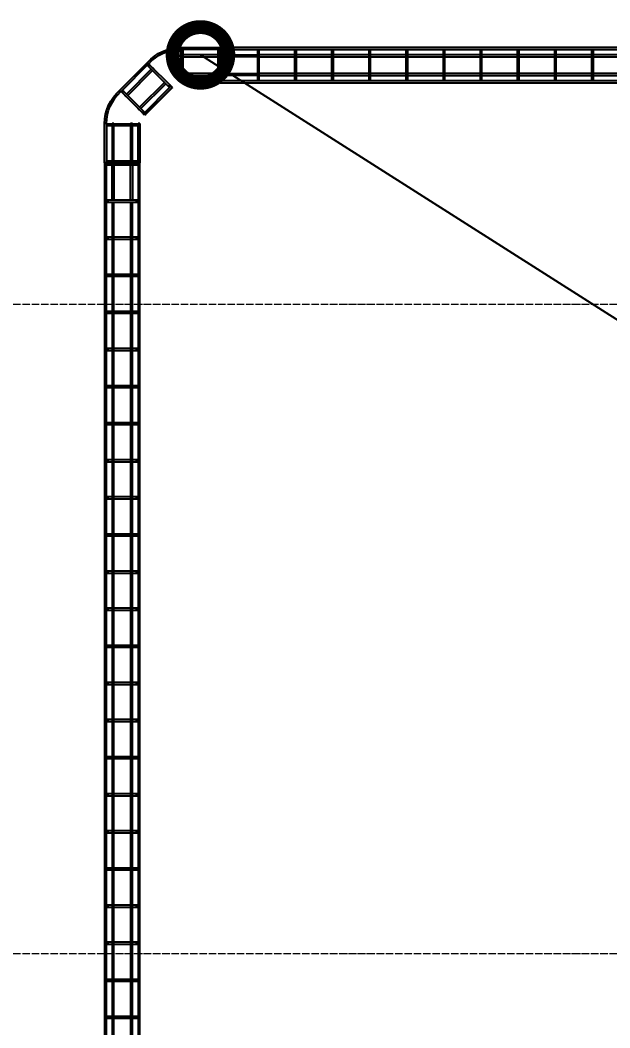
# Model space of a CAD drawing. Header units: millimetres. Extents: x 0 to 351840, y -132678 to 32417.
# Drawn here: x 325347 to 326935, y 9385 to 12101 of the extents above; entities that cross this region are included whole.
import ezdxf
from ezdxf import colors
from ezdxf.entities.mleader import LeaderData, LeaderLine
from ezdxf.math import Vec2, Vec3

# ---------------------------------------------------------------- set-up
doc = ezdxf.new("R2010")
doc.units = ezdxf.units.MM
doc.linetypes.add('BI_линия_сетки', pattern=[25, 20, -2.5, 0, -2.5])
doc.layers.add('E-CABL-TRAY-IDEN', color=7, linetype='Continuous', lineweight=9)
doc.layers.add('Оси', color=7, linetype='Continuous', lineweight=9)
doc.styles.add('новый', font='Шрифт GOST2304A.ttf', dxfattribs={"width": 0.8, "height": 250})

# ---------------------------------------------------------------- blocks, each defined once
blk = doc.blocks.new('Подоснова подвал')
at = {"layer": 'Оси', "color": 9, "linetype": 'BI_линия_сетки'}
for p, q in [((-805.2, 15459.4), (56347.2, 15459.4)), ((-805.2, 13709.4), (56347.2, 13709.4))]:
    blk.add_line(p, q, dxfattribs=at)
blk = doc.blocks.new('*U47')
at = {"color": 0, "linetype": 'ByBlock', "lineweight": -2}
for p, q in [((190, 47.5), (187, 47.5)), ((3864.3, 47.5), (187, 47.5)), ((187, 42.5), (187, 47.5)), ((187, 42.5), (190, 42.5)), ((187, 22.5), (187, 27.5)), ((187.5, 42.5), (187.5, 41.5)), ((187.5, 41.5), (187.5, 40)), ((187.5, 40), (187.5, 37.5)), ((187.5, 37.5), (187.5, -37.5)), ((289.8, 47.5), (190, 47.5)), ((190, 42.5), (289.8, 42.5)), ((192.5, 41.5), (192.5, 42.5)), ((192.5, 40), (192.5, 41.5)), ((192.5, 37.5), (192.5, 40)), ((192.5, -37.5), (192.5, 37.5)), ((192.5, 27.5), (287.3, 27.5)), ((287.3, 42.5), (3864.3, 42.5)), ((287.3, 42.5), (287.3, 41.5)), ((287.3, 41.5), (287.3, 40)), ((287.3, 40), (287.3, 37.5)), ((287.3, 37.5), (287.3, -37.5)), ((292.3, 41.5), (292.3, 42.5)), ((292.3, 40), (292.3, 41.5)), ((292.3, 37.5), (292.3, 40)), ((292.3, -37.5), (292.3, 37.5)), ((3864.3, 27.5), (292.3, 27.5)), ((387.3, 42.5), (387.3, 41.5)), ((387.3, 41.5), (387.3, 40)), ((387.3, 40), (387.3, 37.5)), ((387.3, 37.5), (387.3, -37.5)), ((392.3, 41.5), (392.3, 42.5)), ((392.3, 40), (392.3, 41.5)), ((392.3, 37.5), (392.3, 40)), ((392.3, -37.5), (392.3, 37.5)), ((487.3, 42.5), (487.3, 41.5)), ((487.3, 41.5), (487.3, 40)), ((487.3, 40), (487.3, 37.5)), ((487.3, 37.5), (487.3, -37.5)), ((492.3, 41.5), (492.3, 42.5)), ((492.3, 40), (492.3, 41.5)), ((492.3, 37.5), (492.3, 40)), ((492.3, -37.5), (492.3, 37.5)), ((587.3, 42.5), (587.3, 41.5)), ((587.3, 41.5), (587.3, 40)), ((587.3, 40), (587.3, 37.5)), ((587.3, 37.5), (587.3, -37.5)), ((592.3, 41.5), (592.3, 42.5)), ((592.3, 40), (592.3, 41.5)), ((592.3, 37.5), (592.3, 40)), ((592.3, -37.5), (592.3, 37.5)), ((687.3, 42.5), (687.3, 41.5)), ((687.3, 41.5), (687.3, 40)), ((687.3, 40), (687.3, 37.5)), ((687.3, 37.5), (687.3, -37.5)), ((692.3, 41.5), (692.3, 42.5)), ((692.3, 40), (692.3, 41.5)), ((692.3, 37.5), (692.3, 40)), ((692.3, -37.5), (692.3, 37.5)), ((787.3, 42.5), (787.3, 41.5)), ((787.3, 41.5), (787.3, 40)), ((787.3, 40), (787.3, 37.5)), ((787.3, 37.5), (787.3, -37.5)), ((792.3, 41.5), (792.3, 42.5)), ((792.3, 40), (792.3, 41.5)), ((792.3, 37.5), (792.3, 40)), ((792.3, -37.5), (792.3, 37.5)), ((887.3, 42.5), (887.3, 41.5)), ((887.3, 41.5), (887.3, 40)), ((887.3, 40), (887.3, 37.5)), ((887.3, 37.5), (887.3, -37.5)), ((892.3, 41.5), (892.3, 42.5)), ((892.3, 40), (892.3, 41.5)), ((892.3, 37.5), (892.3, 40)), ((892.3, -37.5), (892.3, 37.5)), ((987.3, 42.5), (987.3, 41.5)), ((987.3, 41.5), (987.3, 40)), ((987.3, 40), (987.3, 37.5)), ((987.3, 37.5), (987.3, -37.5)), ((992.3, 41.5), (992.3, 42.5)), ((992.3, 40), (992.3, 41.5)), ((992.3, 37.5), (992.3, 40)), ((992.3, -37.5), (992.3, 37.5)), ((1087.3, 42.5), (1087.3, 41.5)), ((1087.3, 41.5), (1087.3, 40)), ((1087.3, 40), (1087.3, 37.5)), ((1087.3, 37.5), (1087.3, -37.5)), ((1092.3, 41.5), (1092.3, 42.5)), ((1092.3, 40), (1092.3, 41.5)), ((1092.3, 37.5), (1092.3, 40)), ((1092.3, -37.5), (1092.3, 37.5)), ((1187.3, 42.5), (1187.3, 41.5)), ((1187.3, 41.5), (1187.3, 40)), ((1187.3, 40), (1187.3, 37.5)), ((1187.3, 37.5), (1187.3, -37.5)), ((1192.3, 41.5), (1192.3, 42.5)), ((1192.3, 40), (1192.3, 41.5)), ((1192.3, 37.5), (1192.3, 40)), ((1192.3, -37.5), (1192.3, 37.5)), ((1287.3, 42.5), (1287.3, 41.5)), ((1287.3, 41.5), (1287.3, 40)), ((1287.3, 40), (1287.3, 37.5)), ((1287.3, 37.5), (1287.3, -37.5)), ((1292.3, 41.5), (1292.3, 42.5)), ((1292.3, 40), (1292.3, 41.5)), ((1292.3, 37.5), (1292.3, 40)), ((1292.3, -37.5), (1292.3, 37.5)), ((1387.3, 42.5), (1387.3, 41.5)), ((1387.3, 41.5), (1387.3, 40)), ((1387.3, 40), (1387.3, 37.5)), ((1387.3, 37.5), (1387.3, -37.5)), ((1392.3, 41.5), (1392.3, 42.5)), ((1392.3, 40), (1392.3, 41.5)), ((1392.3, 37.5), (1392.3, 40)), ((1392.3, -37.5), (1392.3, 37.5)), ((1487.3, 42.5), (1487.3, 41.5)), ((1487.3, 41.5), (1487.3, 40)), ((1487.3, 40), (1487.3, 37.5)), ((1487.3, 37.5), (1487.3, -37.5)), ((1492.3, 41.5), (1492.3, 42.5)), ((1492.3, 40), (1492.3, 41.5)), ((1492.3, 37.5), (1492.3, 40)), ((1492.3, -37.5), (1492.3, 37.5)), ((1587.3, 42.5), (1587.3, 41.5)), ((1587.3, 41.5), (1587.3, 40)), ((1587.3, 40), (1587.3, 37.5)), ((1587.3, 37.5), (1587.3, -37.5)), ((1592.3, 41.5), (1592.3, 42.5)), ((1592.3, 40), (1592.3, 41.5)), ((1592.3, 37.5), (1592.3, 40)), ((1592.3, -37.5), (1592.3, 37.5)), ((1687.3, 42.5), (1687.3, 41.5)), ((1687.3, 41.5), (1687.3, 40)), ((1687.3, 40), (1687.3, 37.5)), ((1687.3, 37.5), (1687.3, -37.5)), ((1692.3, 41.5), (1692.3, 42.5)), ((1692.3, 40), (1692.3, 41.5)), ((1692.3, 37.5), (1692.3, 40)), ((1692.3, -37.5), (1692.3, 37.5)), ((1787.3, 42.5), (1787.3, 41.5)), ((1787.3, 41.5), (1787.3, 40)), ((1787.3, 40), (1787.3, 37.5)), ((1787.3, 37.5), (1787.3, -37.5)), ((1792.3, 41.5), (1792.3, 42.5)), ((1792.3, 40), (1792.3, 41.5)), ((1792.3, 37.5), (1792.3, 40)), ((1792.3, -37.5), (1792.3, 37.5)), ((1887.3, 42.5), (1887.3, 41.5)), ((1887.3, 41.5), (1887.3, 40)), ((1887.3, 40), (1887.3, 37.5)), ((1887.3, 37.5), (1887.3, -37.5)), ((1892.3, 41.5), (1892.3, 42.5)), ((1892.3, 40), (1892.3, 41.5)), ((1892.3, 37.5), (1892.3, 40)), ((1892.3, -37.5), (1892.3, 37.5)), ((1987.3, 42.5), (1987.3, 41.5)), ((1987.3, 41.5), (1987.3, 40)), ((1987.3, 40), (1987.3, 37.5)), ((1987.3, 37.5), (1987.3, -37.5)), ((1992.3, 41.5), (1992.3, 42.5)), ((1992.3, 40), (1992.3, 41.5)), ((1992.3, 37.5), (1992.3, 40)), ((1992.3, -37.5), (1992.3, 37.5)), ((2087.3, 42.5), (2087.3, 41.5)), ((2087.3, 41.5), (2087.3, 40)), ((2087.3, 40), (2087.3, 37.5)), ((2087.3, 37.5), (2087.3, -37.5)), ((2092.3, 41.5), (2092.3, 42.5)), ((2092.3, 40), (2092.3, 41.5)), ((2092.3, 37.5), (2092.3, 40)), ((2092.3, -37.5), (2092.3, 37.5)), ((2187.3, 42.5), (2187.3, 41.5)), ((2187.3, 41.5), (2187.3, 40)), ((2187.3, 40), (2187.3, 37.5)), ((2187.3, 37.5), (2187.3, -37.5)), ((2192.3, 41.5), (2192.3, 42.5)), ((2192.3, 40), (2192.3, 41.5)), ((2192.3, 37.5), (2192.3, 40)), ((2192.3, -37.5), (2192.3, 37.5)), ((2287.3, 42.5), (2287.3, 41.5)), ((2287.3, 41.5), (2287.3, 40)), ((2287.3, 40), (2287.3, 37.5)), ((2287.3, 37.5), (2287.3, -37.5)), ((2292.3, 41.5), (2292.3, 42.5)), ((2292.3, 40), (2292.3, 41.5)), ((2292.3, 37.5), (2292.3, 40)), ((2292.3, -37.5), (2292.3, 37.5)), ((2387.3, 42.5), (2387.3, 41.5)), ((2387.3, 41.5), (2387.3, 40)), ((2387.3, 40), (2387.3, 37.5)), ((2387.3, 37.5), (2387.3, -37.5)), ((2392.3, 41.5), (2392.3, 42.5)), ((2392.3, 40), (2392.3, 41.5)), ((2392.3, 37.5), (2392.3, 40)), ((2392.3, -37.5), (2392.3, 37.5)), ((2487.3, 42.5), (2487.3, 41.5)), ((2487.3, 41.5), (2487.3, 40)), ((2487.3, 40), (2487.3, 37.5)), ((2487.3, 37.5), (2487.3, -37.5)), ((2492.3, 41.5), (2492.3, 42.5)), ((2492.3, 40), (2492.3, 41.5)), ((2492.3, 37.5), (2492.3, 40)), ((2492.3, -37.5), (2492.3, 37.5)), ((287.3, 22.5), (192.5, 22.5)), ((292.3, 22.5), (3864.3, 22.5)), ((187.5, -22.5), (187, -22.5)), ((187, -27.5), (187, -22.5)), ((192.5, -22.5), (287.3, -22.5)), ((3864.3, -22.5), (292.3, -22.5)), ((187, -27.5), (187.5, -27.5)), ((190, -42.5), (187, -42.5)), ((187, -47.5), (187, -42.5)), ((187, -47.5), (3864.3, -47.5)), ((187, -47.5), (190, -47.5)), ((187.5, -37.5), (187.5, -40)), ((187.5, -40), (187.5, -41.5)), ((187.5, -41.5), (187.5, -42.5)), ((289.8, -42.5), (190, -42.5)), ((190, -47.5), (289.8, -47.5)), ((287.3, -27.5), (192.5, -27.5)), ((192.5, -40), (192.5, -37.5)), ((192.5, -41.5), (192.5, -40)), ((192.5, -42.5), (192.5, -41.5)), ((287.3, -37.5), (287.3, -40)), ((287.3, -40), (287.3, -41.5)), ((287.3, -41.5), (287.3, -42.5)), ((3864.3, -42.5), (287.3, -42.5)), ((292.3, -27.5), (3864.3, -27.5)), ((292.3, -40), (292.3, -37.5)), ((292.3, -41.5), (292.3, -40)), ((292.3, -42.5), (292.3, -41.5)), ((387.3, -37.5), (387.3, -40)), ((387.3, -40), (387.3, -41.5)), ((387.3, -41.5), (387.3, -42.5)), ((392.3, -40), (392.3, -37.5)), ((392.3, -41.5), (392.3, -40)), ((392.3, -42.5), (392.3, -41.5)), ((487.3, -37.5), (487.3, -40)), ((487.3, -40), (487.3, -41.5)), ((487.3, -41.5), (487.3, -42.5)), ((492.3, -40), (492.3, -37.5)), ((492.3, -41.5), (492.3, -40)), ((492.3, -42.5), (492.3, -41.5)), ((587.3, -37.5), (587.3, -40)), ((587.3, -40), (587.3, -41.5)), ((587.3, -41.5), (587.3, -42.5)), ((592.3, -40), (592.3, -37.5)), ((592.3, -41.5), (592.3, -40)), ((592.3, -42.5), (592.3, -41.5)), ((687.3, -37.5), (687.3, -40)), ((687.3, -40), (687.3, -41.5)), ((687.3, -41.5), (687.3, -42.5)), ((692.3, -40), (692.3, -37.5)), ((692.3, -41.5), (692.3, -40)), ((692.3, -42.5), (692.3, -41.5)), ((787.3, -37.5), (787.3, -40)), ((787.3, -40), (787.3, -41.5)), ((787.3, -41.5), (787.3, -42.5)), ((792.3, -40), (792.3, -37.5)), ((792.3, -41.5), (792.3, -40)), ((792.3, -42.5), (792.3, -41.5)), ((887.3, -37.5), (887.3, -40)), ((887.3, -40), (887.3, -41.5)), ((887.3, -41.5), (887.3, -42.5)), ((892.3, -40), (892.3, -37.5)), ((892.3, -41.5), (892.3, -40)), ((892.3, -42.5), (892.3, -41.5)), ((987.3, -37.5), (987.3, -40)), ((987.3, -40), (987.3, -41.5)), ((987.3, -41.5), (987.3, -42.5)), ((992.3, -40), (992.3, -37.5)), ((992.3, -41.5), (992.3, -40)), ((992.3, -42.5), (992.3, -41.5)), ((1087.3, -37.5), (1087.3, -40)), ((1087.3, -40), (1087.3, -41.5)), ((1087.3, -41.5), (1087.3, -42.5)), ((1092.3, -40), (1092.3, -37.5)), ((1092.3, -41.5), (1092.3, -40)), ((1092.3, -42.5), (1092.3, -41.5)), ((1187.3, -37.5), (1187.3, -40)), ((1187.3, -40), (1187.3, -41.5)), ((1187.3, -41.5), (1187.3, -42.5)), ((1192.3, -40), (1192.3, -37.5)), ((1192.3, -41.5), (1192.3, -40)), ((1192.3, -42.5), (1192.3, -41.5)), ((1287.3, -37.5), (1287.3, -40)), ((1287.3, -40), (1287.3, -41.5)), ((1287.3, -41.5), (1287.3, -42.5)), ((1292.3, -40), (1292.3, -37.5)), ((1292.3, -41.5), (1292.3, -40)), ((1292.3, -42.5), (1292.3, -41.5)), ((1387.3, -37.5), (1387.3, -40)), ((1387.3, -40), (1387.3, -41.5)), ((1387.3, -41.5), (1387.3, -42.5)), ((1392.3, -40), (1392.3, -37.5)), ((1392.3, -41.5), (1392.3, -40)), ((1392.3, -42.5), (1392.3, -41.5)), ((1487.3, -37.5), (1487.3, -40)), ((1487.3, -40), (1487.3, -41.5)), ((1487.3, -41.5), (1487.3, -42.5)), ((1492.3, -40), (1492.3, -37.5)), ((1492.3, -41.5), (1492.3, -40)), ((1492.3, -42.5), (1492.3, -41.5)), ((1587.3, -37.5), (1587.3, -40)), ((1587.3, -40), (1587.3, -41.5)), ((1587.3, -41.5), (1587.3, -42.5)), ((1592.3, -40), (1592.3, -37.5)), ((1592.3, -41.5), (1592.3, -40)), ((1592.3, -42.5), (1592.3, -41.5)), ((1687.3, -37.5), (1687.3, -40)), ((1687.3, -40), (1687.3, -41.5)), ((1687.3, -41.5), (1687.3, -42.5)), ((1692.3, -40), (1692.3, -37.5)), ((1692.3, -41.5), (1692.3, -40)), ((1692.3, -42.5), (1692.3, -41.5)), ((1787.3, -37.5), (1787.3, -40)), ((1787.3, -40), (1787.3, -41.5)), ((1787.3, -41.5), (1787.3, -42.5)), ((1792.3, -40), (1792.3, -37.5)), ((1792.3, -41.5), (1792.3, -40)), ((1792.3, -42.5), (1792.3, -41.5)), ((1887.3, -37.5), (1887.3, -40)), ((1887.3, -40), (1887.3, -41.5)), ((1887.3, -41.5), (1887.3, -42.5)), ((1892.3, -40), (1892.3, -37.5)), ((1892.3, -41.5), (1892.3, -40)), ((1892.3, -42.5), (1892.3, -41.5)), ((1987.3, -37.5), (1987.3, -40)), ((1987.3, -40), (1987.3, -41.5)), ((1987.3, -41.5), (1987.3, -42.5)), ((1992.3, -40), (1992.3, -37.5)), ((1992.3, -41.5), (1992.3, -40)), ((1992.3, -42.5), (1992.3, -41.5)), ((2087.3, -37.5), (2087.3, -40)), ((2087.3, -40), (2087.3, -41.5)), ((2087.3, -41.5), (2087.3, -42.5)), ((2092.3, -40), (2092.3, -37.5)), ((2092.3, -41.5), (2092.3, -40)), ((2092.3, -42.5), (2092.3, -41.5)), ((2187.3, -37.5), (2187.3, -40)), ((2187.3, -40), (2187.3, -41.5)), ((2187.3, -41.5), (2187.3, -42.5)), ((2192.3, -40), (2192.3, -37.5)), ((2192.3, -41.5), (2192.3, -40)), ((2192.3, -42.5), (2192.3, -41.5)), ((2287.3, -37.5), (2287.3, -40)), ((2287.3, -40), (2287.3, -41.5)), ((2287.3, -41.5), (2287.3, -42.5)), ((2292.3, -40), (2292.3, -37.5)), ((2292.3, -41.5), (2292.3, -40)), ((2292.3, -42.5), (2292.3, -41.5)), ((2387.3, -37.5), (2387.3, -40)), ((2387.3, -40), (2387.3, -41.5)), ((2387.3, -41.5), (2387.3, -42.5)), ((2392.3, -40), (2392.3, -37.5)), ((2392.3, -41.5), (2392.3, -40)), ((2392.3, -42.5), (2392.3, -41.5)), ((2487.3, -37.5), (2487.3, -40)), ((2487.3, -40), (2487.3, -41.5)), ((2487.3, -41.5), (2487.3, -42.5)), ((2492.3, -40), (2492.3, -37.5)), ((2492.3, -41.5), (2492.3, -40)), ((2492.3, -42.5), (2492.3, -41.5))]:
    blk.add_line(p, q, dxfattribs=at)
for centre, start, end in [((190, 40), 180, 0), ((289.8, 40), 180, 0), ((389.8, 40), 180, 0), ((489.8, 40), 180, 0), ((589.8, 40), 180, 0), ((689.8, 40), 180, 0), ((789.8, 40), 180, 0), ((889.8, 40), 180, 0), ((989.8, 40), 180, 0), ((1089.8, 40), 180, 0), ((1189.8, 40), 180, 0), ((1289.8, 40), 180, 0), ((1389.8, 40), 180, 0), ((1489.8, 40), 180, 0), ((1589.8, 40), 180, 0), ((1689.8, 40), 180, 0), ((1789.8, 40), 180, 0), ((1889.8, 40), 180, 0), ((1989.8, 40), 180, 0), ((2089.8, 40), 180, 0), ((2189.8, 40), 180, 0), ((2289.8, 40), 180, 0), ((2389.8, 40), 180, 0), ((2489.8, 40), 180, 0), ((190, -40), 0, 180), ((289.8, -40), 0, 180), ((389.8, -40), 0, 180), ((489.8, -40), 0, 180), ((589.8, -40), 0, 180), ((689.8, -40), 0, 180), ((789.8, -40), 0, 180), ((889.8, -40), 0, 180), ((989.8, -40), 0, 180), ((1089.8, -40), 0, 180), ((1189.8, -40), 0, 180), ((1289.8, -40), 0, 180), ((1389.8, -40), 0, 180), ((1489.8, -40), 0, 180), ((1589.8, -40), 0, 180), ((1689.8, -40), 0, 180), ((1789.8, -40), 0, 180), ((1889.8, -40), 0, 180), ((1989.8, -40), 0, 180), ((2089.8, -40), 0, 180), ((2189.8, -40), 0, 180), ((2289.8, -40), 0, 180), ((2389.8, -40), 0, 180), ((2489.8, -40), 0, 180)]:
    blk.add_arc(centre, 2.5, start, end, dxfattribs=at)
blk = doc.blocks.new('*U48')
at = {"color": 0, "linetype": 'ByBlock', "lineweight": -2}
for p, q in [((190, 47.5), (187, 47.5)), ((21839.6, 47.5), (187, 47.5)), ((187, 42.5), (187, 47.5)), ((187, 42.5), (190, 42.5)), ((187, 22.5), (187, 27.5)), ((187.5, 42.5), (187.5, 41.5)), ((187.5, 41.5), (187.5, 40)), ((187.5, 40), (187.5, 37.5)), ((187.5, 37.5), (187.5, -37.5)), ((289.8, 47.5), (190, 47.5)), ((190, 42.5), (289.8, 42.5)), ((192.5, 41.5), (192.5, 42.5)), ((192.5, 40), (192.5, 41.5)), ((192.5, 37.5), (192.5, 40)), ((192.5, -37.5), (192.5, 37.5)), ((192.5, 27.5), (287.3, 27.5)), ((287.3, 42.5), (21839.6, 42.5)), ((287.3, 42.5), (287.3, 41.5)), ((287.3, 41.5), (287.3, 40)), ((287.3, 40), (287.3, 37.5)), ((287.3, 37.5), (287.3, -37.5)), ((292.3, 41.5), (292.3, 42.5)), ((292.3, 40), (292.3, 41.5)), ((292.3, 37.5), (292.3, 40)), ((292.3, -37.5), (292.3, 37.5)), ((21839.6, 27.5), (292.3, 27.5)), ((387.3, 42.5), (387.3, 41.5)), ((387.3, 41.5), (387.3, 40)), ((387.3, 40), (387.3, 37.5)), ((387.3, 37.5), (387.3, -37.5)), ((392.3, 41.5), (392.3, 42.5)), ((392.3, 40), (392.3, 41.5)), ((392.3, 37.5), (392.3, 40)), ((392.3, -37.5), (392.3, 37.5)), ((487.3, 42.5), (487.3, 41.5)), ((487.3, 41.5), (487.3, 40)), ((487.3, 40), (487.3, 37.5)), ((487.3, 37.5), (487.3, -37.5)), ((492.3, 41.5), (492.3, 42.5)), ((492.3, 40), (492.3, 41.5)), ((492.3, 37.5), (492.3, 40)), ((492.3, -37.5), (492.3, 37.5)), ((587.3, 42.5), (587.3, 41.5)), ((587.3, 41.5), (587.3, 40)), ((587.3, 40), (587.3, 37.5)), ((587.3, 37.5), (587.3, -37.5)), ((592.3, 41.5), (592.3, 42.5)), ((592.3, 40), (592.3, 41.5)), ((592.3, 37.5), (592.3, 40)), ((592.3, -37.5), (592.3, 37.5)), ((687.3, 42.5), (687.3, 41.5)), ((687.3, 41.5), (687.3, 40)), ((687.3, 40), (687.3, 37.5)), ((687.3, 37.5), (687.3, -37.5)), ((692.3, 41.5), (692.3, 42.5)), ((692.3, 40), (692.3, 41.5)), ((692.3, 37.5), (692.3, 40)), ((692.3, -37.5), (692.3, 37.5)), ((787.3, 42.5), (787.3, 41.5)), ((787.3, 41.5), (787.3, 40)), ((787.3, 40), (787.3, 37.5)), ((787.3, 37.5), (787.3, -37.5)), ((792.3, 41.5), (792.3, 42.5)), ((792.3, 40), (792.3, 41.5)), ((792.3, 37.5), (792.3, 40)), ((792.3, -37.5), (792.3, 37.5)), ((887.3, 42.5), (887.3, 41.5)), ((887.3, 41.5), (887.3, 40)), ((887.3, 40), (887.3, 37.5)), ((887.3, 37.5), (887.3, -37.5)), ((892.3, 41.5), (892.3, 42.5)), ((892.3, 40), (892.3, 41.5)), ((892.3, 37.5), (892.3, 40)), ((892.3, -37.5), (892.3, 37.5)), ((987.3, 42.5), (987.3, 41.5)), ((987.3, 41.5), (987.3, 40)), ((987.3, 40), (987.3, 37.5)), ((987.3, 37.5), (987.3, -37.5)), ((992.3, 41.5), (992.3, 42.5)), ((992.3, 40), (992.3, 41.5)), ((992.3, 37.5), (992.3, 40)), ((992.3, -37.5), (992.3, 37.5)), ((1087.3, 42.5), (1087.3, 41.5)), ((1087.3, 41.5), (1087.3, 40)), ((1087.3, 40), (1087.3, 37.5)), ((1087.3, 37.5), (1087.3, -37.5)), ((1092.3, 41.5), (1092.3, 42.5)), ((1092.3, 40), (1092.3, 41.5)), ((1092.3, 37.5), (1092.3, 40)), ((1092.3, -37.5), (1092.3, 37.5)), ((1187.3, 42.5), (1187.3, 41.5)), ((1187.3, 41.5), (1187.3, 40)), ((1187.3, 40), (1187.3, 37.5)), ((1187.3, 37.5), (1187.3, -37.5)), ((1192.3, 41.5), (1192.3, 42.5)), ((1192.3, 40), (1192.3, 41.5)), ((1192.3, 37.5), (1192.3, 40)), ((1192.3, -37.5), (1192.3, 37.5)), ((287.3, 22.5), (192.5, 22.5)), ((292.3, 22.5), (21839.6, 22.5)), ((187.5, -22.5), (187, -22.5)), ((187, -27.5), (187, -22.5)), ((192.5, -22.5), (287.3, -22.5)), ((21839.6, -22.5), (292.3, -22.5)), ((187, -27.5), (187.5, -27.5)), ((190, -42.5), (187, -42.5)), ((187, -47.5), (187, -42.5)), ((187, -47.5), (21839.6, -47.5)), ((187, -47.5), (190, -47.5)), ((187.5, -37.5), (187.5, -40)), ((187.5, -40), (187.5, -41.5)), ((187.5, -41.5), (187.5, -42.5)), ((289.8, -42.5), (190, -42.5)), ((190, -47.5), (289.8, -47.5)), ((287.3, -27.5), (192.5, -27.5)), ((192.5, -40), (192.5, -37.5)), ((192.5, -41.5), (192.5, -40)), ((192.5, -42.5), (192.5, -41.5)), ((287.3, -37.5), (287.3, -40)), ((287.3, -40), (287.3, -41.5)), ((287.3, -41.5), (287.3, -42.5)), ((21839.6, -42.5), (287.3, -42.5)), ((292.3, -27.5), (21839.6, -27.5)), ((292.3, -40), (292.3, -37.5)), ((292.3, -41.5), (292.3, -40)), ((292.3, -42.5), (292.3, -41.5)), ((387.3, -37.5), (387.3, -40)), ((387.3, -40), (387.3, -41.5)), ((387.3, -41.5), (387.3, -42.5)), ((392.3, -40), (392.3, -37.5)), ((392.3, -41.5), (392.3, -40)), ((392.3, -42.5), (392.3, -41.5)), ((487.3, -37.5), (487.3, -40)), ((487.3, -40), (487.3, -41.5)), ((487.3, -41.5), (487.3, -42.5)), ((492.3, -40), (492.3, -37.5)), ((492.3, -41.5), (492.3, -40)), ((492.3, -42.5), (492.3, -41.5)), ((587.3, -37.5), (587.3, -40)), ((587.3, -40), (587.3, -41.5)), ((587.3, -41.5), (587.3, -42.5)), ((592.3, -40), (592.3, -37.5)), ((592.3, -41.5), (592.3, -40)), ((592.3, -42.5), (592.3, -41.5)), ((687.3, -37.5), (687.3, -40)), ((687.3, -40), (687.3, -41.5)), ((687.3, -41.5), (687.3, -42.5)), ((692.3, -40), (692.3, -37.5)), ((692.3, -41.5), (692.3, -40)), ((692.3, -42.5), (692.3, -41.5)), ((787.3, -37.5), (787.3, -40)), ((787.3, -40), (787.3, -41.5)), ((787.3, -41.5), (787.3, -42.5)), ((792.3, -40), (792.3, -37.5)), ((792.3, -41.5), (792.3, -40)), ((792.3, -42.5), (792.3, -41.5)), ((887.3, -37.5), (887.3, -40)), ((887.3, -40), (887.3, -41.5)), ((887.3, -41.5), (887.3, -42.5)), ((892.3, -40), (892.3, -37.5)), ((892.3, -41.5), (892.3, -40)), ((892.3, -42.5), (892.3, -41.5)), ((987.3, -37.5), (987.3, -40)), ((987.3, -40), (987.3, -41.5)), ((987.3, -41.5), (987.3, -42.5)), ((992.3, -40), (992.3, -37.5)), ((992.3, -41.5), (992.3, -40)), ((992.3, -42.5), (992.3, -41.5)), ((1087.3, -37.5), (1087.3, -40)), ((1087.3, -40), (1087.3, -41.5)), ((1087.3, -41.5), (1087.3, -42.5)), ((1092.3, -40), (1092.3, -37.5)), ((1092.3, -41.5), (1092.3, -40)), ((1092.3, -42.5), (1092.3, -41.5)), ((1187.3, -37.5), (1187.3, -40)), ((1187.3, -40), (1187.3, -41.5)), ((1187.3, -41.5), (1187.3, -42.5)), ((1192.3, -40), (1192.3, -37.5)), ((1192.3, -41.5), (1192.3, -40)), ((1192.3, -42.5), (1192.3, -41.5))]:
    blk.add_line(p, q, dxfattribs=at)
for centre, start, end in [((190, 40), 180, 0), ((289.8, 40), 180, 0), ((389.8, 40), 180, 0), ((489.8, 40), 180, 0), ((589.8, 40), 180, 0), ((689.8, 40), 180, 0), ((789.8, 40), 180, 0), ((889.8, 40), 180, 0), ((989.8, 40), 180, 0), ((1089.8, 40), 180, 0), ((1189.8, 40), 180, 0), ((190, -40), 0, 180), ((289.8, -40), 0, 180), ((389.8, -40), 0, 180), ((489.8, -40), 0, 180), ((589.8, -40), 0, 180), ((689.8, -40), 0, 180), ((789.8, -40), 0, 180), ((889.8, -40), 0, 180), ((989.8, -40), 0, 180), ((1089.8, -40), 0, 180), ((1189.8, -40), 0, 180)]:
    blk.add_arc(centre, 2.5, start, end, dxfattribs=at)
blk = doc.blocks.new('*U55')
at = {"color": 0, "linetype": 'ByBlock', "lineweight": -2}
for p, q in [((-41.5, 266.7), (-44.5, 266.7)), ((61.5, 266.7), (-44.5, 266.7)), ((-44.5, 261.7), (-44.5, 266.7)), ((-44.5, 261.7), (-41.5, 261.7)), ((-44.5, 241.7), (-44.5, 246.7)), ((-44, 261.7), (-44, 260.6)), ((-44, 260.6), (-44, 259.2)), ((-44, 259.2), (-44, 256.7)), ((-44, 256.7), (-44, 181.7)), ((58.3, 266.7), (-41.5, 266.7)), ((-41.5, 261.7), (58.3, 261.7)), ((-39, 260.6), (-39, 261.7)), ((-39, 259.2), (-39, 260.6)), ((-39, 256.7), (-39, 259.2)), ((-39, 181.7), (-39, 256.7)), ((-39, 246.7), (55.8, 246.7)), ((55.8, 261.7), (61.5, 261.7)), ((55.8, 261.7), (55.8, 260.6)), ((55.8, 260.6), (55.8, 259.2)), ((55.8, 259.2), (55.8, 256.7)), ((55.8, 256.7), (55.8, 181.7)), ((61.5, 266.7), (58.5, 266.7)), ((60.8, 260.6), (60.8, 261.7)), ((60.8, 259.2), (60.8, 260.6)), ((60.8, 256.7), (60.8, 259.2)), ((60.8, 181.7), (60.8, 256.7)), ((61.5, 246.7), (60.8, 246.7)), ((61.5, 261.7), (61.5, 266.7)), ((61.5, 241.7), (61.5, 246.7)), ((55.8, 241.7), (-39, 241.7)), ((60.8, 241.7), (61.5, 241.7)), ((144.6, 218.7), (91.5, 165.7)), ((146.3, 220.5), (144.6, 218.7)), ((147.4, 221.5), (146.3, 220.5)), ((148.1, 222.2), (147.4, 221.5)), ((147.8, 222.6), (151.3, 226.1)), ((147.8, 222.6), (149.9, 220.5)), ((149.9, 220.5), (220.4, 149.9)), ((149.9, 216.9), (150.9, 217.9)), ((150.9, 217.9), (151.6, 218.7)), ((153.4, 224), (151.3, 226.1)), ((226.2, 151.2), (151.3, 226.1)), ((224, 153.4), (153.4, 224)), ((-44, 196.7), (-44.5, 196.7)), ((-44.5, 191.7), (-44.5, 196.7)), ((-44.5, 191.7), (-44, 191.7)), ((-39, 196.7), (55.8, 196.7)), ((55.8, 191.7), (-39, 191.7)), ((61.5, 196.7), (60.8, 196.7)), ((60.8, 191.7), (61.5, 191.7)), ((61.5, 191.7), (61.5, 196.7)), ((95.1, 162.1), (148.1, 215.1)), ((133.6, 208.4), (137.1, 212)), ((204.5, 137.5), (137.5, 204.5)), ((141, 208.1), (208.1, 141)), ((148.1, 215.1), (149.9, 216.9)), ((-41.5, 176.7), (-44.5, 176.7)), ((-44.5, 171.7), (-44.5, 176.7)), ((-44.5, 171.7), (61.5, 171.7)), ((-44.5, 171.7), (-41.5, 171.7)), ((-44, 181.7), (-44, 179.2)), ((-44, 179.2), (-44, 177.7)), ((-44, 177.7), (-44, 176.7)), ((58.3, 176.7), (-41.5, 176.7)), ((-41.5, 171.7), (58.3, 171.7)), ((-39, 179.2), (-39, 181.7)), ((-39, 177.7), (-39, 179.2)), ((-39, 176.7), (-39, 177.7)), ((55.8, 181.7), (55.8, 179.2)), ((55.8, 179.2), (55.8, 177.7)), ((55.8, 177.7), (55.8, 176.7)), ((61.5, 176.7), (55.8, 176.7)), ((58.5, 171.7), (61.5, 171.7)), ((60.8, 179.2), (60.8, 181.7)), ((60.8, 177.7), (60.8, 179.2)), ((60.8, 176.7), (60.8, 177.7)), ((61.5, 171.7), (61.5, 176.7)), ((89.8, 163.9), (88.7, 162.8)), ((91.5, 165.7), (89.8, 163.9)), ((98.3, 173.1), (101.8, 176.6)), ((98.3, 173.1), (98.6, 172.7)), ((102.1, 176.3), (101.8, 176.6)), ((169.2, 102.2), (102.1, 169.2)), ((105.7, 172.7), (172.7, 105.7)), ((84.1, 158.9), (87.7, 162.5)), ((84.1, 158.9), (159.1, 84)), ((84.1, 158.9), (86.2, 156.8)), ((86.2, 156.8), (156.8, 86.2)), ((89.8, 160.3), (87.7, 162.5)), ((88.7, 162.8), (88, 162.1)), ((160.3, 89.8), (89.8, 160.3)), ((91.5, 158.6), (92.3, 159.3)), ((92.3, 159.3), (93.3, 160.3)), ((93.3, 160.3), (95.1, 162.1)), ((215.1, 148.1), (162.1, 95.1)), ((165.6, 91.5), (218.7, 144.6)), ((208.6, 133.5), (212.1, 137)), ((212.1, 137), (211.6, 137.5)), ((216.9, 149.9), (215.1, 148.1)), ((217.9, 150.9), (216.9, 149.9)), ((218.7, 151.6), (217.9, 150.9)), ((218.7, 151.6), (222.7, 147.6)), ((218.7, 144.6), (220.4, 146.3)), ((220.4, 146.3), (221.5, 147.4)), ((221.5, 147.4), (222.2, 148.1)), ((222.7, 147.6), (226.2, 151.2)), ((226.2, 151.2), (224.1, 153.3)), ((208.1, 134), (208.6, 133.5)), ((156.9, 86.1), (159.1, 84)), ((159.3, 92.3), (158.6, 91.5)), ((162.6, 87.5), (158.6, 91.5)), ((159.1, 84), (162.6, 87.5)), ((160.3, 93.3), (159.3, 92.3)), ((162.1, 95.1), (160.3, 93.3)), ((162.1, 88), (162.8, 88.7)), ((162.8, 88.7), (163.9, 89.8)), ((163.9, 89.8), (165.6, 91.5)), ((172.7, 98.6), (173.2, 98.1)), ((173.2, 98.1), (176.7, 101.7)), ((176.7, 101.7), (176.3, 102.2)), ((171.6, 61.5), (171.6, -44.5)), ((171.6, 61.5), (171.6, 58.5)), ((171.6, 61.5), (176.6, 61.5)), ((171.6, 58.5), (171.6, -41.3)), ((176.6, 58.5), (176.6, 61.5)), ((177.7, 61), (176.6, 61)), ((176.6, -41.3), (176.6, 58.5)), ((176.6, 56), (177.7, 56)), ((179.1, 61), (177.7, 61)), ((177.7, 56), (179.1, 56)), ((181.6, 61), (179.1, 61)), ((179.1, 56), (181.6, 56)), ((256.6, 61), (181.6, 61)), ((181.6, 56), (256.6, 56)), ((191.6, 61.5), (191.6, 61)), ((191.6, 61.5), (196.6, 61.5)), ((191.6, -38.8), (191.6, 56)), ((196.6, 61), (196.6, 61.5)), ((196.6, 56), (196.6, -38.8)), ((241.6, 61.5), (246.6, 61.5)), ((241.6, -38.8), (241.6, 56)), ((246.6, 56), (246.6, -38.8)), ((259.1, 61), (256.6, 61)), ((256.6, 56), (259.1, 56)), ((260.6, 61), (259.1, 61)), ((259.1, 56), (260.6, 56)), ((261.6, 61), (260.6, 61)), ((260.6, 56), (261.6, 56)), ((261.6, 61.5), (261.6, 58.5)), ((261.6, 61.5), (266.6, 61.5)), ((261.6, 58.5), (261.6, -41.3)), ((266.6, 58.5), (266.6, 61.5)), ((266.6, -44.5), (266.6, 61.5)), ((266.6, -41.3), (266.6, 58.5)), ((171.6, -41.5), (171.6, -44.5)), ((171.6, -44.5), (176.6, -44.5)), ((176.6, -44.5), (176.6, -38.8)), ((177.7, -38.8), (176.6, -38.8)), ((176.6, -43.8), (177.7, -43.8)), ((179.1, -38.8), (177.7, -38.8)), ((177.7, -43.8), (179.1, -43.8)), ((181.6, -38.8), (179.1, -38.8)), ((179.1, -43.8), (181.6, -43.8)), ((256.6, -38.8), (181.6, -38.8)), ((181.6, -43.8), (256.6, -43.8)), ((191.6, -43.8), (191.6, -44.5)), ((191.6, -44.5), (196.6, -44.5)), ((196.6, -44.5), (196.6, -43.8)), ((241.6, -43.8), (241.6, -44.5)), ((241.6, -44.5), (246.6, -44.5)), ((246.6, -44.5), (246.6, -43.8)), ((259.1, -38.8), (256.6, -38.8)), ((256.6, -43.8), (259.1, -43.8)), ((260.6, -38.8), (259.1, -38.8)), ((259.1, -43.8), (260.6, -43.8)), ((261.6, -38.8), (260.6, -38.8)), ((260.6, -43.8), (261.6, -43.8)), ((261.6, -38.8), (261.6, -44.5)), ((261.6, -44.5), (266.6, -44.5)), ((266.6, -44.5), (266.6, -41.5))]:
    blk.add_line(p, q, dxfattribs=at)
for centre, radius, start, end in [((-41.5, 259.2), 2.5, 180, 360), ((58.3, 259.2), 2.5, 180, 360), ((61.5, 147), 119.7, 41.2444, 90), ((61.5, 147), 114.7, 41.2444, 90), ((148.1, 218.7), 2.5, 135, 315), ((-41.5, 179.2), 2.5, 360, 180), ((58.3, 179.2), 2.5, 360, 180), ((91.5, 162.1), 2.5, 315, 135), ((218.7, 148.1), 2.5, 135, 315), ((147, 61.5), 114.7, 360, 48.7556), ((147, 61.5), 119.7, 360, 48.7556), ((162.1, 91.5), 2.5, 315, 135), ((179.1, 58.5), 2.5, 270, 90), ((259.1, 58.5), 2.5, 90, 270), ((179.1, -41.3), 2.5, 270, 90), ((259.1, -41.3), 2.5, 90, 270)]:
    blk.add_arc(centre, radius, start, end, dxfattribs=at)
blk = doc.blocks.new('_DotSmall')
at = {"color": 0, "linetype": 'ByBlock', "const_width": 0.5}
blk.add_lwpolyline([(-0.0625, 0, 1), (0.0625, 0, 1)], format="xyb", close=True, dxfattribs=at)

msp = doc.modelspace()

# ---------------------------------------------------------------- block references
msp.add_blockref('Подоснова подвал', (294733.3, -4124))
at = {"color": 1, "xscale": -1}
msp.add_blockref('*U55', (325841.3, 11760.8), dxfattribs=at)
at = {"color": 1}
msp.add_blockref('*U48', (325698.7, 11980), dxfattribs=at)
at = {"color": 1, "rotation": 270}
msp.add_blockref('*U47', (325622.1, 11903.4), dxfattribs=at)

# ---------------------------------------------------------------- leaders
at = {"layer": 'E-CABL-TRAY-IDEN', "color": 0}
ml = msp.add_multileader_mtext('Standard', dxfattribs=at)
ml.set_content('{\\C0;в местах пересечения с силовыми лотками выполнять опуск на 200мм от уровня силового лотка}', color=1, style='новый')
ml.set_leader_properties()
ml.set_arrow_properties(name='DOTSMALL')
ml.build(insert=Vec2(0, 0))
ml.multileader.update_dxf_attribs({"text_left_attachment_type": 6, "text_right_attachment_type": 6, "dogleg_length": 107.1, "arrow_head_size": 300})
ctx = ml.context
ctx.base_point, ctx.char_height, ctx.arrow_head_size, ctx.landing_gap_size, ctx.plane_origin, ctx.plane_x_axis, ctx.plane_y_axis = Vec3(328075.6, 10648.3), 300, 300, 10, Vec3(285187.1, 28697.3), Vec3(1, -0.000677), Vec3(0.000677, 1)
ctx.left_attachment, ctx.right_attachment = 6, 6
notes = []
notes.append((ctx, [(1, (1, 1, 0), (327968.6, 10648.4), (1, -0.000677), 107.1, [(0, [(325832.8, 12007.5)], 0, [])])]))
ctx.mtext.insert, ctx.mtext.text_direction, ctx.mtext.rotation, ctx.mtext.width, ctx.mtext.defined_height, ctx.mtext.line_spacing_factor, ctx.mtext.line_spacing_style, ctx.mtext.flow_direction = Vec3(328085.9, 11008.3), Vec3(1, -0.000677), 6.282508, 6701.026, 388.8, 0.96, 2, 5
for ctx, leaders in notes:
    for number, flags, end, landing, length, lines in leaders:
        leader = LeaderData()
        leader.index, (leader.has_last_leader_line, leader.has_dogleg_vector, leader.attachment_direction) = number, flags
        leader.last_leader_point, leader.dogleg_vector, leader.dogleg_length = Vec3(end), Vec3(landing), length
        for number, points, colour, breaks in lines:
            line = LeaderLine()
            line.index, line.vertices, line.color, line.breaks = number, Vec3.list(points), colors.encode_raw_color(colour), breaks
            leader.lines.append(line)
        ctx.leaders.append(leader)

doc.saveas('drawing.dxf')
